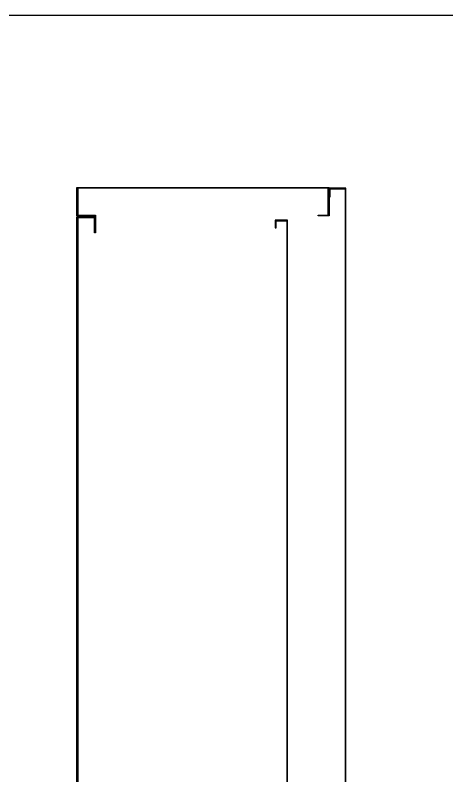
# Model space of a CAD drawing. Header units: millimetres. Extents: x 0 to 3881, y 0 to 2744.
# Drawn here: x 2482 to 3124, y 1613 to 2744 of the extents above; entities that cross this region are included whole.
import ezdxf
from ezdxf.enums import TextEntityAlignment as Align

# ---------------------------------------------------------------- set-up
doc = ezdxf.new("R2010")
doc.units = ezdxf.units.MM
doc.styles.add('Tahoma (Input Text)', font='tahoma.ttf')

# ---------------------------------------------------------------- blocks, each defined once
blk = doc.blocks.new('khungtenAsean2')
at = {"color": 7}
blk.add_lwpolyline([(0, 0), (2970, 0), (2970, -2100), (0, -2100)], close=True, dxfattribs=at)
at = {"color": 1, "style": 'Tahoma (Input Text)', "flags": 8}
for tag, p in [('#01', (137.05, -2021.28)), ('#03', (506.57, -2019.3)), ('#05', (1106.63, -2021.28)), ('#07', (1834.68, -2021.28)), ('#09', (2146.72, -2021.28)), ('#02', (98.46, -2081.28)), ('#04', (486.11, -2081.28)), ('#06', (1065.33, -2081.28)), ('#08', (1817.45, -2081.28)), ('#10', (2146.72, -2081.28))]:
    blk.add_attdef(tag, p, '', height=25, dxfattribs=at)
blk.add_attdef('#11', text='', height=25, dxfattribs=at).set_placement((2914.99, -2067.35), align=Align.CENTER)

msp = doc.modelspace()

# ---------------------------------------------------------------- linework, layer by layer
at = {"color": 7}
for points in [[(2932.2, 2446.8), (2947.2, 2446.8), (2947.2, 2486.8), (2574.6, 2486.8), (2574.6, 2446.8), (2600.8, 2446.8), (2600.8, 2420.6), (2599.6, 2420.6), (2599.6, 2445.6), (2573.4, 2445.6), (2573.4, 2488), (2948.4, 2488), (2948.4, 2445.6), (2932.2, 2445.6)], [(2950.2, 2473.8), (2950.2, 2485.8), (2972.2, 2485.8), (2972.2, 1090.2), (2950.2, 1090.2), (2950.2, 1102.2), (2949, 1102.2), (2949, 1089), (2973.4, 1089), (2973.4, 2487), (2949, 2487), (2949, 2473.8)], [(2599.6, 2442.9), (2574.6, 2442.9), (2574.6, 1133.1), (2599.6, 1133.1), (2599.6, 1131.9), (2573.4, 1131.9), (2573.4, 2444.1), (2599.6, 2444.1)], [(2869.6, 2428.1), (2869.6, 2438.1), (2885.6, 2438.1), (2885.6, 1137.9), (2869.6, 1137.9), (2869.6, 1147.9), (2868.4, 1147.9), (2868.4, 1136.7), (2886.8, 1136.7), (2886.8, 2439.3), (2868.4, 2439.3), (2868.4, 2428.1)]]:
    msp.add_lwpolyline(points, close=True, dxfattribs=at)

# ---------------------------------------------------------------- block references
at = {"color": 7, "xscale": 1.306799999998474, "yscale": 1.306799999998474, "zscale": 1.306799999998474}
msp.add_blockref('khungtenAsean2', (0, 2744.3), dxfattribs=at)

doc.saveas('drawing.dxf')
